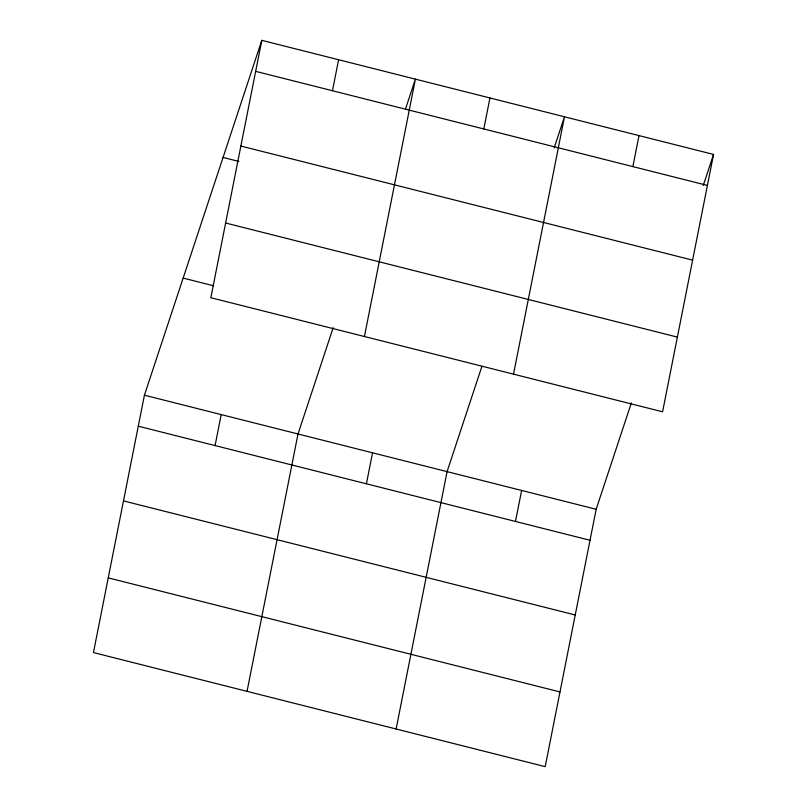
<?xml version="1.0" encoding="UTF-8"?>
<svg xmlns="http://www.w3.org/2000/svg" width="807" height="807" viewBox="0 0 807 807"><rect width="100%" height="100%" fill="white"/><g stroke="black" fill="none" stroke-linecap="round" stroke-linejoin="round"><path stroke-width="1.21" d="M261.801 40.35L210.839 297.722L662.587 411.802L713.549 154.43L261.801 40.35L144.413 395.198L93.451 652.57L545.199 766.65L596.161 509.278L631.336 402.935M215.076 445.585L221.209 414.586M332.464 90.737L338.597 59.748M247.043 691.357L298.005 433.984L333.19 327.642M364.431 336.509L415.393 79.136L405.518 109.006M366.408 483.797L372.541 452.808M483.797 128.959L489.94 97.96M396.116 729.003L447.078 471.631L481.87 366.479M513.514 374.155L564.476 116.783L554.197 147.852M515.481 521.443L521.625 490.454M632.87 166.605L639.013 135.606M703.27 185.499L713.549 154.43M255.668 71.349L707.416 185.428M240.869 146.047L692.618 260.136M223.065 157.446L238.912 161.45M225.637 223.014L677.376 337.104M183.149 278.092L213.623 285.789M144.413 395.198L596.161 509.278M138.269 426.187L590.018 540.276M123.481 500.895L575.23 614.974M108.239 577.862L559.987 691.942"/></g></svg>
